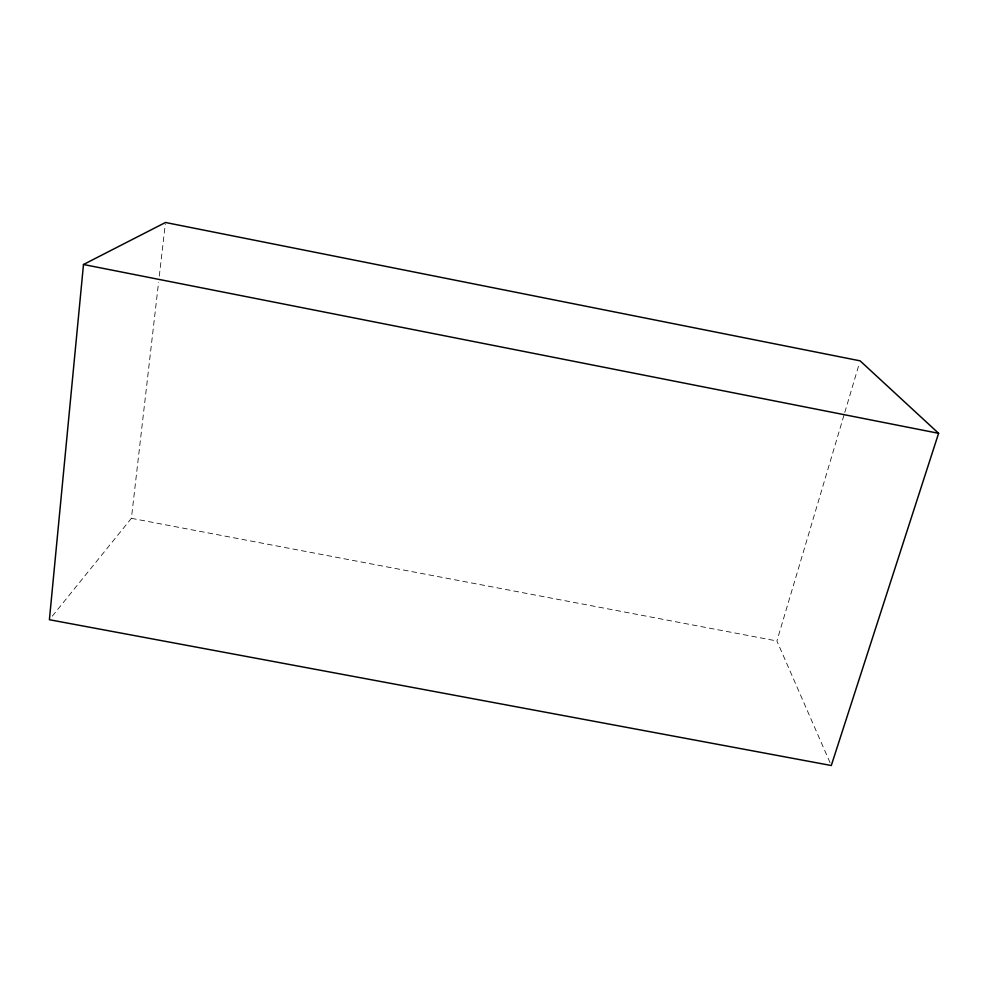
<?xml version="1.0" encoding="UTF-8"?>
<svg xmlns="http://www.w3.org/2000/svg" width="988" height="988" viewBox="0 0 988 988"><rect width="100%" height="100%" fill="white"/><g stroke="black" fill="none" stroke-linecap="round" stroke-linejoin="round"><path stroke-width="0.74" stroke-dasharray="4.94 3.71" d="M52.29 616.142L131.392 518.33L158.586 282.272M159.29 276.134L165.292 224.017M830.068 762.711L776.914 640.977L844.345 413.923M844.777 412.441L859.227 363.794M131.392 518.33L776.914 640.977"/><path stroke-width="1.48" d="M83.486 264.5L49.4 619.723L831.291 765.515L938.6 433.312L860.103 360.842L165.478 222.485L83.486 264.5L938.6 433.312"/></g></svg>
